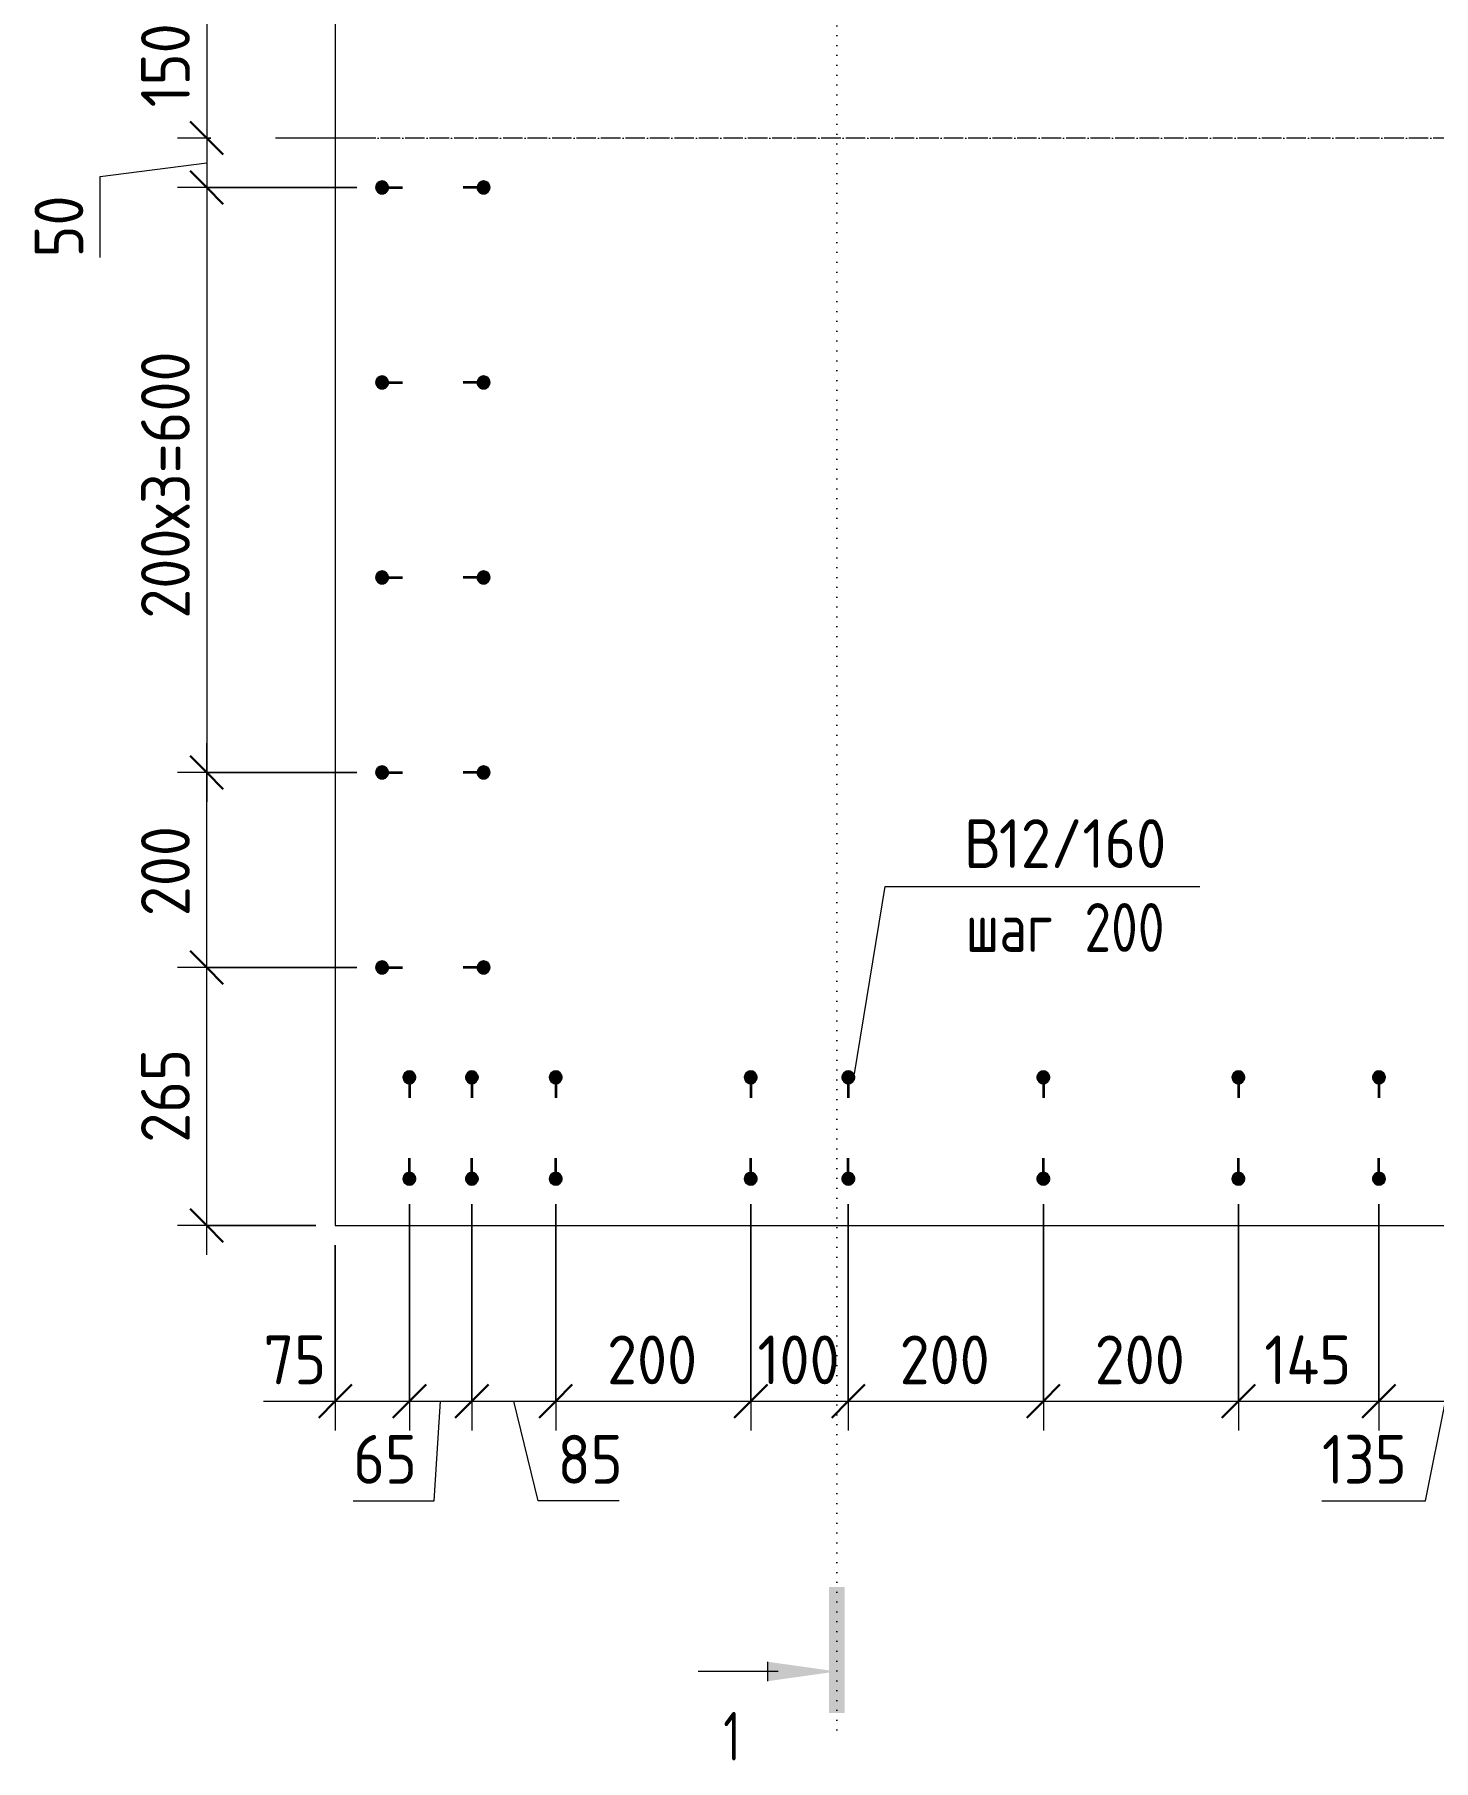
# Model space of a CAD drawing. Header units: millimetres. Extents: x -2461 to 50011, y -6221 to 38236.
# Drawn here: x 30634 to 32068, y 31732 to 33501 of the extents above; entities that cross this region are included whole.
import ezdxf

# ---------------------------------------------------------------- set-up
doc = ezdxf.new("R2010")
doc.units = ezdxf.units.MM
doc.linetypes.add('02 Штрихпунктирная _20 мм_', pattern=[25, 20, -2.5, 0, -2.5])
doc.linetypes.add('04 Пунктир 10мм', pattern=[10, 0, -10])
for name, color, linetype, lineweight in [('AA_Dim', 7, 'Continuous', 9), ('AA_Dim-20', 7, 'Continuous', 9), ('AA_Razrez', 7, 'Continuous', 9), ('AA_Vinoska', 7, 'Continuous', 9), ('KR_Armatura', 7, 'Continuous', 20), ('KR_Armatura_Tonkie', 7, 'Continuous', 20), ('KR_Fundament', 7, 'Continuous', 18), ('Оси', 7, 'Continuous', 9)]:
    doc.layers.add(name, color=color, linetype=linetype, lineweight=lineweight)
doc.styles.add('ISOCPEUR_6', font='isocpeur.ttf', dxfattribs={"width": 0.7, "height": 50})
doc.styles.add('ISOCPEUR_8', font='isocpeur.ttf', dxfattribs={"width": 0.9, "height": 50})
doc.styles.add('ISOCPEUR_9', font='isocpeur.ttf', dxfattribs={"width": 0.8, "height": 50})
doc.dimstyles.new('05_Округл_5мм__прозр_', dxfattribs={"dimscale": 304.8, "dimtxt": 49.799059, "dimasz": 0.111549, "dimexe": 0.098425, "dimexo": 0.065617, "dimgap": 0.006562, "dimtad": 1, "dimdec": 0, "dimrnd": 5, "dimdsep": 46, "dimtxsty": 'ISOCPEUR_8', "dimblk1": 'OBLIQUE', "dimblk2": 'OBLIQUE', "dimsah": 1, "dimcen": 0.09, "dimdle": 0.098425, "dimazin": 0, "dimtfac": 1, "dimtdec": 4, "dimtix": 1, "dimtmove": 0, "dimatfit": 3, "dimfxl": 1, "dimtvp": 1, "dimtolj": 1, "dimtzin": 0, "dimlwd": 18, "dimlwe": 18, "dimarcsym": 2})
doc.dimstyles.new('05_Округл_5мм__прозр__1', dxfattribs={"dimscale": 304.8, "dimtxt": 49.799059, "dimasz": 0.111549, "dimexe": 0.098425, "dimexo": 0.065617, "dimgap": 0.006562, "dimtad": 1, "dimdec": 0, "dimrnd": 5, "dimdsep": 46, "dimtxsty": 'ISOCPEUR_8', "dimblk1": 'OBLIQUE', "dimblk2": 'OBLIQUE', "dimsah": 1, "dimcen": 0.09, "dimdle": 0.098425, "dimazin": 0, "dimtfac": 1, "dimtdec": 4, "dimtix": 1, "dimtmove": 1, "dimatfit": 3, "dimfxl": 1, "dimtvp": 1, "dimtolj": 1, "dimtzin": 0, "dimlwd": 18, "dimlwe": 18, "dimarcsym": 2})

# ---------------------------------------------------------------- blocks, each defined once
blk = doc.blocks.new('265_Выпуск П одной длины _НесАрм_РабПлоск_ - В1 _d12_ t250-V2-Схема расположения арматурных выпусков вундаментной плиты в_о 3_1-Б_1')
at = {"layer": 'KR_Armatura_Tonkie', "lineweight": 35}
for points in [[(-12, 0), (-11.8, -1.6), (-11.2, -3), (-10.2, -4.2), (-9, -5.2), (-7.6, -5.8), (-6, -6), (-4.4, -5.8), (-3, -5.2), (-1.8, -4.2), (-0.7, -2.7), (-0.2, -1.6), (0, 0), (-0.2, 1.6), (-0.8, 3), (-1.8, 4.2), (-3, 5.2), (-4.4, 5.8), (-6, 6), (-7.6, 5.8), (-9, 5.2), (-10.2, 4.2), (-11.2, 3), (-11.8, 1.6)], [(92, 0), (92.2, -1.6), (92.8, -3), (93.8, -4.2), (95, -5.2), (96.4, -5.8), (98.8, -5.9), (99.6, -5.8), (101, -5.2), (102.2, -4.2), (103.2, -3), (103.8, -1.6), (104, 0), (103.8, 1.6), (103.2, 3), (102.2, 4.2), (101, 5.2), (98.8, 5.9), (98, 6), (96.4, 5.8), (95, 5.2), (93.8, 4.2), (92.8, 3), (92.2, 1.6)]]:
    blk.add_hatch(color=256, dxfattribs=at).paths.add_polyline_path(points)
at = {"layer": 'KR_Armatura'}
for centre in [(-6, 0), (98, 0)]:
    blk.add_circle(centre, 6, dxfattribs=at)
at = {"layer": 'KR_Armatura_Tonkie', "lineweight": 35}
for p, q in [((0, 0), (15, 0)), ((92, 0), (77, 0))]:
    blk.add_line(p, q, dxfattribs=at)
for centre, start, end in [((-6, 0), 360, 180), ((-6, 0), 180, 360), ((98, 0), 360, 180), ((98, 0), 180, 360)]:
    blk.add_arc(centre, 6, start, end, dxfattribs=at)
blk = doc.blocks.new('265_Выпуск П одной длины _НесАрм_РабПлоск_ - В1 _d12_ t250-V3-Схема расположения арматурных выпусков вундаментной плиты в_о 3_1-Б_1')
at = {"layer": 'KR_Armatura_Tonkie', "lineweight": 35}
for points in [[(-12, 0), (-11.8, -1.6), (-11.2, -3), (-10.2, -4.2), (-9, -5.2), (-7.6, -5.8), (-6, -6), (-4.4, -5.8), (-3, -5.2), (-1.8, -4.2), (-0.7, -2.7), (-0.2, -1.6), (-0.1, 0.9), (-0.2, 1.6), (-0.8, 3), (-1.8, 4.2), (-3, 5.2), (-4.4, 5.8), (-6, 6), (-7.6, 5.8), (-9, 5.2), (-10.2, 4.2), (-11.2, 3), (-11.8, 1.6)], [(92, 0), (92.2, -1.6), (92.8, -3), (93.8, -4.2), (95, -5.2), (96.4, -5.8), (98, -6), (99.6, -5.8), (101, -5.2), (102.2, -4.2), (103.2, -3), (103.8, -1.6), (103.9, 0.9), (103.8, 1.6), (103.2, 3), (102.2, 4.2), (101, 5.2), (99.6, 5.8), (98, 6), (96.4, 5.8), (95, 5.2), (93.8, 4.2), (92.8, 3), (92.1, 0.9)]]:
    blk.add_hatch(color=256, dxfattribs=at).paths.add_polyline_path(points)
at = {"layer": 'KR_Armatura'}
for centre in [(-6, 0), (98, 0)]:
    blk.add_circle(centre, 6, dxfattribs=at)
at = {"layer": 'KR_Armatura_Tonkie', "lineweight": 35}
for p, q in [((0, 0), (15, 0)), ((92, 0), (77, 0))]:
    blk.add_line(p, q, dxfattribs=at)
for centre, start, end in [((-6, 0), 360, 180), ((-6, 0), 180, 360), ((98, 0), 360, 180), ((98, 0), 180, 360)]:
    blk.add_arc(centre, 6, start, end, dxfattribs=at)
blk = doc.blocks.new('265_Выпуск П одной длины _НесАрм_РабПлоск_ - В1 _d12_ t250-4071037-Схема расположения арматурных выпусков вундаментной плиты в_о 3_1-Б_1')
at = {"layer": 'KR_Armatura_Tonkie', "lineweight": 35}
for points in [[(-12, 0), (-11.8, -1.6), (-11.2, -3), (-10.2, -4.2), (-9, -5.2), (-7.6, -5.8), (-6, -6), (-4.4, -5.8), (-3, -5.2), (-1.8, -4.2), (-0.8, -3), (-0.2, -1.6), (0, 0), (-0.2, 1.6), (-0.8, 3), (-1.8, 4.2), (-3, 5.2), (-4.4, 5.8), (-6, 6), (-7.6, 5.8), (-9, 5.2), (-10.2, 4.2), (-11.2, 3), (-11.8, 1.6)], [(92, 0), (92.2, -1.6), (92.8, -3), (93.8, -4.2), (95, -5.2), (96.4, -5.8), (98, -6), (99.6, -5.8), (101, -5.2), (102.2, -4.2), (103.2, -3), (103.8, -1.6), (104, 0), (103.8, 1.6), (103.2, 3), (102.2, 4.2), (100.6, 5.4), (99.6, 5.8), (98, 6), (96.4, 5.8), (95, 5.2), (93.8, 4.2), (92.8, 3), (92.2, 1.6)]]:
    blk.add_hatch(color=256, dxfattribs=at).paths.add_polyline_path(points)
at = {"layer": 'KR_Armatura'}
for centre in [(-6, 0), (98, 0)]:
    blk.add_circle(centre, 6, dxfattribs=at)
at = {"layer": 'KR_Armatura_Tonkie', "lineweight": 35}
for p, q in [((0, 0), (15, 0)), ((92, 0), (77, 0))]:
    blk.add_line(p, q, dxfattribs=at)
for centre, start, end in [((-6, 0), 360, 180), ((-6, 0), 180, 360), ((98, 0), 360, 180), ((98, 0), 180, 360)]:
    blk.add_arc(centre, 6, start, end, dxfattribs=at)
blk = doc.blocks.new('265_Выпуск П одной длины _НесАрм_РабПлоск_ - В1 _d12_ t250-V4-Схема расположения арматурных выпусков вундаментной плиты в_о 3_1-Б_1')
at = {"layer": 'KR_Armatura_Tonkie', "lineweight": 35}
for points in [[(-6, 6), (-7.6, 5.8), (-9, 5.2), (-10.2, 4.2), (-11.2, 3), (-11.8, 1.6), (-11.9, -0.8), (-11.8, -1.6), (-11.2, -3), (-10.2, -4.2), (-9, -5.2), (-7.6, -5.8), (-6, -6), (-4.4, -5.8), (-3, -5.2), (-1.8, -4.2), (-0.8, -3), (-0.1, -0.8), (0, 0), (-0.2, 1.6), (-0.8, 3), (-1.8, 4.2), (-3.6, 5.4), (-4.4, 5.8)], [(98, 6), (96.4, 5.8), (95, 5.2), (93.8, 4.2), (92.8, 3), (92.2, 1.6), (92.1, -0.8), (92.2, -1.6), (92.8, -3), (93.8, -4.2), (95, -5.2), (96.4, -5.8), (98, -6), (99.6, -5.8), (101, -5.2), (102.2, -4.2), (103.2, -3), (103.8, -1.6), (104, 0), (103.8, 1.6), (103.2, 3), (102.2, 4.2), (101, 5.2), (99.6, 5.8)]]:
    blk.add_hatch(color=256, dxfattribs=at).paths.add_polyline_path(points)
at = {"layer": 'KR_Armatura'}
for centre in [(-6, 0), (98, 0)]:
    blk.add_circle(centre, 6, dxfattribs=at)
at = {"layer": 'KR_Armatura_Tonkie', "lineweight": 35}
for p, q in [((0, 0), (15, 0)), ((92, 0), (77, 0))]:
    blk.add_line(p, q, dxfattribs=at)
for centre, start, end in [((-6, 0), 360, 180), ((-6, 0), 180, 360), ((98, 0), 360, 180), ((98, 0), 180, 360)]:
    blk.add_arc(centre, 6, start, end, dxfattribs=at)
blk = doc.blocks.new('265_Выпуск П одной длины _НесАрм_РабПлоск_ - В1 _d12_ t250-V5-Схема расположения арматурных выпусков вундаментной плиты в_о 3_1-Б_1')
at = {"layer": 'KR_Armatura_Tonkie', "lineweight": 35}
for points in [[(-6, 6), (-7.6, 5.8), (-9, 5.2), (-10.2, 4.2), (-11.2, 3), (-11.8, 1.6), (-12, 0), (-11.8, -1.6), (-11.2, -3), (-10.2, -4.2), (-9, -5.2), (-7.6, -5.8), (-6, -6), (-4.4, -5.8), (-3, -5.2), (-1.8, -4.2), (-0.8, -3), (-0.2, -1.6), (0, 0.2), (-0.2, 1.6), (-0.8, 3), (-1.8, 4.2), (-3, 5.2), (-4.4, 5.8)], [(98, 6), (96.4, 5.8), (95, 5.2), (93.8, 4.2), (92.8, 3), (92.2, 1.6), (92, 0), (92.2, -1.6), (92.8, -3), (93.8, -4.2), (95, -5.2), (96.4, -5.8), (98, -6), (99.6, -5.8), (101, -5.2), (102.2, -4.2), (103.2, -3), (103.8, -1.6), (104, 0), (103.8, 1.6), (103.2, 3), (102.2, 4.2), (101, 5.2), (99.6, 5.8)]]:
    blk.add_hatch(color=256, dxfattribs=at).paths.add_polyline_path(points)
at = {"layer": 'KR_Armatura'}
for centre in [(-6, 0), (98, 0)]:
    blk.add_circle(centre, 6, dxfattribs=at)
at = {"layer": 'KR_Armatura_Tonkie', "lineweight": 35}
for p, q in [((0, 0), (15, 0)), ((92, 0), (77, 0))]:
    blk.add_line(p, q, dxfattribs=at)
for centre, start, end in [((-6, 0), 360, 180), ((-6, 0), 180, 360), ((98, 0), 360, 180), ((98, 0), 180, 360)]:
    blk.add_arc(centre, 6, start, end, dxfattribs=at)
blk = doc.blocks.new('Разрез - Номер узла_ сзади-394133-Схема расположения арматурных выпусков вундаментной плиты в_о 3_1-Б_1')
at = {"layer": 'AA_Razrez'}
for points in [[(7.329, 0.404), (7.329, -0.394), (0.873, -0.394), (0.873, 0.404)], [(3.497, -3.533), (2.503, -3.533), (3, 0)]]:
    blk.add_hatch(color=256, dxfattribs=at).paths.add_polyline_path(points)
for p, q in [((2.503, -3.533), (3.497, -3.533)), ((3, -3), (3, -7.096))]:
    blk.add_line(p, q, dxfattribs=at)
blk = doc.blocks.new('DIMBLOCK49-Схема расположения арматурных выпусков вундаментной плиты в_о 3_1-Б_1')
at = {"layer": 'AA_Dim-20', "lineweight": 30}
for p, q in [((30810.3, 32544.6), (30793.3, 32561.6)), ((30810.3, 32544.6), (30827.3, 32527.6)), ((30810.3, 32280), (30793.3, 32297)), ((30810.3, 32280), (30827.3, 32263))]:
    blk.add_line(p, q, dxfattribs=at)
at = {"layer": 'AA_Dim-20', "lineweight": 18}
for p, q in [((30964.2, 32544.6), (30780.3, 32544.6)), ((30810.3, 32250), (30810.3, 32544.6)), ((30810.3, 32544.6), (30964.2, 32544.6)), ((30922.2, 32280), (30780.3, 32280)), ((30810.3, 32280), (30922.2, 32280))]:
    blk.add_line(p, q, dxfattribs=at)
at = {"layer": 'AA_Dim-20', "color": 0, "lineweight": 18, "insert": (30743, 32364.9), "char_height": 50, "width": 113.772, "attachment_point": 1, "rotation": 90, "line_spacing_factor": 1.149209, "style": 'ISOCPEUR_8'}
blk.add_mtext('265', dxfattribs=at)
blk = doc.blocks.new('_Oblique')
at = {"color": 0, "linetype": 'ByBlock', "lineweight": -2}
blk.add_line((-0.5, -0.5), (0.5, 0.5), dxfattribs=at)
blk = doc.blocks.new('DIMBLOCK50-Схема расположения арматурных выпусков вундаментной плиты в_о 3_1-Б_1')
at = {"layer": 'AA_Dim-20', "lineweight": 18}
for p, q in [((30810.3, 32544.6), (30810.3, 32774.5)), ((30964.2, 32744.5), (30780.3, 32744.5)), ((30810.3, 32744.5), (30964.2, 32744.5)), ((30964.2, 32544.6), (30780.3, 32544.6)), ((30810.3, 32544.6), (30964.2, 32544.6))]:
    blk.add_line(p, q, dxfattribs=at)
at = {"layer": 'AA_Dim-20', "lineweight": 30}
for p, q in [((30810.3, 32744.5), (30793.3, 32761.5)), ((30810.3, 32744.5), (30827.3, 32727.5)), ((30810.3, 32544.6), (30793.3, 32561.6)), ((30810.3, 32544.6), (30827.3, 32527.6))]:
    blk.add_line(p, q, dxfattribs=at)
at = {"layer": 'AA_Dim-20', "color": 0, "lineweight": 18, "insert": (30743, 32597.2), "char_height": 50, "width": 113.772, "attachment_point": 1, "rotation": 90, "line_spacing_factor": 1.149209, "style": 'ISOCPEUR_8'}
blk.add_mtext('200', dxfattribs=at)
blk = doc.blocks.new('DIMBLOCK51-Схема расположения арматурных выпусков вундаментной плиты в_о 3_1-Б_1')
at = {"layer": 'AA_Dim-20', "lineweight": 18}
for p, q in [((31018.2, 32302), (31018.2, 32069.9)), ((31018.2, 32099.9), (31018.2, 32302)), ((30942.2, 32260), (30942.2, 32069.9)), ((30942.2, 32099.9), (30942.2, 32260)), ((30868.5, 32099.9), (30951.7, 32099.9)), ((30912.2, 32099.9), (31018.2, 32099.9)), ((30951.7, 32099.9), (30980.2, 32099.9))]:
    blk.add_line(p, q, dxfattribs=at)
at = {"layer": 'AA_Dim-20', "lineweight": 30}
for p, q in [((30942.2, 32099.9), (30959.2, 32116.9)), ((31018.2, 32099.9), (31035.2, 32116.9)), ((30942.2, 32099.9), (30925.2, 32082.9)), ((31018.2, 32099.9), (31001.2, 32082.9))]:
    blk.add_line(p, q, dxfattribs=at)
at = {"layer": 'AA_Dim-20', "color": 0, "lineweight": 18, "insert": (30868.5, 32167.3), "char_height": 50, "width": 75.848, "attachment_point": 1, "line_spacing_factor": 1.149209, "style": 'ISOCPEUR_8'}
blk.add_mtext('75', dxfattribs=at)
blk = doc.blocks.new('DIMBLOCK52-Схема расположения арматурных выпусков вундаментной плиты в_о 3_1-Б_1')
at = {"layer": 'AA_Dim-20', "lineweight": 18}
for p, q in [((31018.2, 32302), (31018.2, 32069.9)), ((31018.2, 32099.9), (31018.2, 32302)), ((31082.2, 32302), (31082.2, 32069.9)), ((31082.2, 32099.9), (31082.2, 32302)), ((31018.2, 32099.9), (31082.2, 32099.9)), ((31043.7, 31997.9), (31050.2, 32099.9)), ((30960.5, 31997.9), (31043.7, 31997.9))]:
    blk.add_line(p, q, dxfattribs=at)
at = {"layer": 'AA_Dim-20', "lineweight": 30}
for p, q in [((31018.2, 32099.9), (31035.2, 32116.9)), ((31082.2, 32099.9), (31099.2, 32116.9)), ((31018.2, 32099.9), (31001.2, 32082.9)), ((31082.2, 32099.9), (31065.2, 32082.9))]:
    blk.add_line(p, q, dxfattribs=at)
at = {"layer": 'AA_Dim-20', "color": 0, "lineweight": 18, "insert": (30960.5, 32065.3), "char_height": 50, "width": 75.848, "attachment_point": 1, "line_spacing_factor": 1.149209, "style": 'ISOCPEUR_8'}
blk.add_mtext('65', dxfattribs=at)
blk = doc.blocks.new('DIMBLOCK53-Схема расположения арматурных выпусков вундаментной плиты в_о 3_1-Б_1')
at = {"layer": 'AA_Dim-20', "lineweight": 18}
for p, q in [((31082.2, 32302), (31082.2, 32069.9)), ((31082.2, 32099.9), (31082.2, 32302)), ((31168.2, 32302), (31168.2, 32069.9)), ((31168.2, 32099.9), (31168.2, 32302)), ((31082.2, 32099.9), (31168.2, 32099.9)), ((31150.1, 31997.9), (31125.2, 32099.9)), ((31233.3, 31997.9), (31150.1, 31997.9))]:
    blk.add_line(p, q, dxfattribs=at)
at = {"layer": 'AA_Dim-20', "lineweight": 30}
for p, q in [((31082.2, 32099.9), (31099.2, 32116.9)), ((31168.2, 32099.9), (31185.2, 32116.9)), ((31082.2, 32099.9), (31065.2, 32082.9)), ((31168.2, 32099.9), (31151.2, 32082.9))]:
    blk.add_line(p, q, dxfattribs=at)
at = {"layer": 'AA_Dim-20', "color": 0, "lineweight": 18, "insert": (31170.1, 32065.3), "char_height": 50, "width": 75.848, "attachment_point": 1, "line_spacing_factor": 1.149209, "style": 'ISOCPEUR_8'}
blk.add_mtext('85', dxfattribs=at)
blk = doc.blocks.new('DIMBLOCK54-Схема расположения арматурных выпусков вундаментной плиты в_о 3_1-Б_1')
at = {"layer": 'AA_Dim-20', "lineweight": 18}
for p, q in [((31168.2, 32302), (31168.2, 32069.9)), ((31168.2, 32099.9), (31168.2, 32302)), ((31368.2, 32302), (31368.2, 32069.9)), ((31368.2, 32099.9), (31368.2, 32302)), ((31168.2, 32099.9), (31368.2, 32099.9))]:
    blk.add_line(p, q, dxfattribs=at)
at = {"layer": 'AA_Dim-20', "lineweight": 30}
for p, q in [((31168.2, 32099.9), (31185.2, 32116.9)), ((31368.2, 32099.9), (31385.2, 32116.9)), ((31168.2, 32099.9), (31151.2, 32082.9)), ((31368.2, 32099.9), (31351.2, 32082.9))]:
    blk.add_line(p, q, dxfattribs=at)
at = {"layer": 'AA_Dim-20', "color": 0, "lineweight": 18, "insert": (31220.8, 32167.3), "char_height": 50, "width": 113.772, "attachment_point": 1, "line_spacing_factor": 1.149209, "style": 'ISOCPEUR_8'}
blk.add_mtext('200', dxfattribs=at)
blk = doc.blocks.new('DIMBLOCK55-Схема расположения арматурных выпусков вундаментной плиты в_о 3_1-Б_1')
at = {"layer": 'AA_Dim-20', "lineweight": 18}
for p, q in [((31368.2, 32302), (31368.2, 32069.9)), ((31368.2, 32099.9), (31368.2, 32302)), ((31468.2, 32302), (31468.2, 32069.9)), ((31468.2, 32099.9), (31468.2, 32302)), ((31368.2, 32099.9), (31468.2, 32099.9))]:
    blk.add_line(p, q, dxfattribs=at)
at = {"layer": 'AA_Dim-20', "lineweight": 30}
for p, q in [((31368.2, 32099.9), (31385.2, 32116.9)), ((31468.2, 32099.9), (31485.2, 32116.9)), ((31368.2, 32099.9), (31351.2, 32082.9)), ((31468.2, 32099.9), (31451.2, 32082.9))]:
    blk.add_line(p, q, dxfattribs=at)
at = {"layer": 'AA_Dim-20', "color": 0, "lineweight": 18, "insert": (31375.1, 32167.3), "char_height": 50, "width": 103.429, "attachment_point": 1, "line_spacing_factor": 1.149209, "style": 'ISOCPEUR_8'}
blk.add_mtext('100', dxfattribs=at)
blk = doc.blocks.new('DIMBLOCK56-Схема расположения арматурных выпусков вундаментной плиты в_о 3_1-Б_1')
at = {"layer": 'AA_Dim-20', "lineweight": 18}
for p, q in [((31468.2, 32302), (31468.2, 32069.9)), ((31468.2, 32099.9), (31468.2, 32302)), ((31668.2, 32302), (31668.2, 32069.9)), ((31668.2, 32099.9), (31668.2, 32302)), ((31468.2, 32099.9), (31668.2, 32099.9))]:
    blk.add_line(p, q, dxfattribs=at)
at = {"layer": 'AA_Dim-20', "lineweight": 30}
for p, q in [((31468.2, 32099.9), (31485.2, 32116.9)), ((31668.2, 32099.9), (31685.2, 32116.9)), ((31468.2, 32099.9), (31451.2, 32082.9)), ((31668.2, 32099.9), (31651.2, 32082.9))]:
    blk.add_line(p, q, dxfattribs=at)
at = {"layer": 'AA_Dim-20', "color": 0, "lineweight": 18, "insert": (31520.8, 32167.3), "char_height": 50, "width": 113.772, "attachment_point": 1, "line_spacing_factor": 1.149209, "style": 'ISOCPEUR_8'}
blk.add_mtext('200', dxfattribs=at)
blk = doc.blocks.new('DIMBLOCK57-Схема расположения арматурных выпусков вундаментной плиты в_о 3_1-Б_1')
at = {"layer": 'AA_Dim-20', "lineweight": 18}
for p, q in [((31668.2, 32302), (31668.2, 32069.9)), ((31668.2, 32099.9), (31668.2, 32302)), ((31868.2, 32302), (31868.2, 32069.9)), ((31868.2, 32099.9), (31868.2, 32302)), ((31668.2, 32099.9), (31868.2, 32099.9))]:
    blk.add_line(p, q, dxfattribs=at)
at = {"layer": 'AA_Dim-20', "lineweight": 30}
for p, q in [((31668.2, 32099.9), (31685.2, 32116.9)), ((31868.2, 32099.9), (31885.2, 32116.9)), ((31668.2, 32099.9), (31651.2, 32082.9)), ((31868.2, 32099.9), (31851.2, 32082.9))]:
    blk.add_line(p, q, dxfattribs=at)
at = {"layer": 'AA_Dim-20', "color": 0, "lineweight": 18, "insert": (31720.8, 32167.3), "char_height": 50, "width": 113.772, "attachment_point": 1, "line_spacing_factor": 1.149209, "style": 'ISOCPEUR_8'}
blk.add_mtext('200', dxfattribs=at)
blk = doc.blocks.new('DIMBLOCK58-Схема расположения арматурных выпусков вундаментной плиты в_о 3_1-Б_1')
at = {"layer": 'AA_Dim-20', "lineweight": 18}
for p, q in [((31868.2, 32302), (31868.2, 32069.9)), ((31868.2, 32099.9), (31868.2, 32302)), ((32012.2, 32302), (32012.2, 32069.9)), ((32012.2, 32099.9), (32012.2, 32302)), ((31868.2, 32099.9), (32012.2, 32099.9))]:
    blk.add_line(p, q, dxfattribs=at)
at = {"layer": 'AA_Dim-20', "lineweight": 30}
for p, q in [((31868.2, 32099.9), (31885.2, 32116.9)), ((32012.2, 32099.9), (32029.2, 32116.9)), ((31868.2, 32099.9), (31851.2, 32082.9)), ((32012.2, 32099.9), (31995.2, 32082.9))]:
    blk.add_line(p, q, dxfattribs=at)
at = {"layer": 'AA_Dim-20', "color": 0, "lineweight": 18, "insert": (31894.7, 32167.3), "char_height": 50, "width": 109.175, "attachment_point": 1, "line_spacing_factor": 1.149209, "style": 'ISOCPEUR_8'}
blk.add_mtext('145', dxfattribs=at)
blk = doc.blocks.new('DIMBLOCK59-Схема расположения арматурных выпусков вундаментной плиты в_о 3_1-Б_1')
at = {"layer": 'AA_Dim-20', "lineweight": 18}
for p, q in [((32012.2, 32302), (32012.2, 32069.9)), ((32012.2, 32099.9), (32012.2, 32302)), ((32148.7, 32302), (32148.7, 32069.9)), ((32148.7, 32099.9), (32148.7, 32302)), ((32012.2, 32099.9), (32148.7, 32099.9)), ((32060, 31997.9), (32080.4, 32099.9)), ((31953.8, 31997.9), (32060, 31997.9))]:
    blk.add_line(p, q, dxfattribs=at)
at = {"layer": 'AA_Dim-20', "lineweight": 30}
for p, q in [((32012.2, 32099.9), (32029.2, 32116.9)), ((32148.7, 32099.9), (32165.7, 32116.9)), ((32012.2, 32099.9), (31995.2, 32082.9)), ((32148.7, 32099.9), (32131.7, 32082.9))]:
    blk.add_line(p, q, dxfattribs=at)
at = {"layer": 'AA_Dim-20', "color": 0, "lineweight": 18, "insert": (31953.8, 32065.3), "char_height": 50, "width": 103.429, "attachment_point": 1, "line_spacing_factor": 1.149209, "style": 'ISOCPEUR_8'}
blk.add_mtext('135', dxfattribs=at)
blk = doc.blocks.new('DIMBLOCK64-Схема расположения арматурных выпусков вундаментной плиты в_о 3_1-Б_1')
at = {"layer": 'AA_Dim-20', "lineweight": 30}
for p, q in [((30810.3, 33544.2), (30793.3, 33561.2)), ((30810.3, 33544.2), (30827.3, 33527.2)), ((30810.3, 33395), (30793.3, 33412)), ((30810.3, 33395), (30827.3, 33378))]:
    blk.add_line(p, q, dxfattribs=at)
at = {"layer": 'AA_Dim-20', "lineweight": 18}
for p, q in [((30964.2, 33544.2), (30780.3, 33544.2)), ((30810.3, 33544.2), (30810.3, 33395)), ((30810.3, 33544.2), (30964.2, 33544.2)), ((30814.4, 33395), (30780.3, 33395)), ((30810.3, 33395), (30814.4, 33395))]:
    blk.add_line(p, q, dxfattribs=at)
at = {"layer": 'AA_Dim-20', "color": 0, "lineweight": 18, "insert": (30743, 33426.5), "char_height": 50, "width": 103.429, "attachment_point": 1, "rotation": 90, "line_spacing_factor": 1.149209, "style": 'ISOCPEUR_8'}
blk.add_mtext('150', dxfattribs=at)
blk = doc.blocks.new('DIMBLOCK65-Схема расположения арматурных выпусков вундаментной плиты в_о 3_1-Б_1')
at = {"layer": 'AA_Dim-20', "lineweight": 30}
for p, q in [((30810.3, 33395), (30793.3, 33412)), ((30810.3, 33395), (30827.3, 33378)), ((30810.3, 33344.3), (30793.3, 33361.3)), ((30810.3, 33344.3), (30827.3, 33327.3))]:
    blk.add_line(p, q, dxfattribs=at)
at = {"layer": 'AA_Dim-20', "lineweight": 18}
for p, q in [((30814.4, 33395), (30780.3, 33395)), ((30810.3, 33395), (30810.3, 33344.3)), ((30810.3, 33395), (30814.4, 33395)), ((30701.1, 33355.7), (30810.3, 33369.7)), ((30701.1, 33272.5), (30701.1, 33355.7)), ((30964.2, 33344.3), (30780.3, 33344.3)), ((30810.3, 33344.3), (30964.2, 33344.3))]:
    blk.add_line(p, q, dxfattribs=at)
at = {"layer": 'AA_Dim-20', "color": 0, "lineweight": 18, "insert": (30633.8, 33272.5), "char_height": 50, "width": 75.848, "attachment_point": 1, "rotation": 90, "line_spacing_factor": 1.149209, "style": 'ISOCPEUR_8'}
blk.add_mtext('50', dxfattribs=at)
blk = doc.blocks.new('DIMBLOCK66-Схема расположения арматурных выпусков вундаментной плиты в_о 3_1-Б_1')
at = {"layer": 'AA_Dim-20', "lineweight": 30}
for p, q in [((30810.3, 33344.3), (30793.3, 33361.3)), ((30810.3, 33344.3), (30827.3, 33327.3)), ((30810.3, 32744.5), (30793.3, 32761.5)), ((30810.3, 32744.5), (30827.3, 32727.5))]:
    blk.add_line(p, q, dxfattribs=at)
at = {"layer": 'AA_Dim-20', "lineweight": 18}
for p, q in [((30964.2, 33344.3), (30780.3, 33344.3)), ((30810.3, 33344.3), (30810.3, 32714.5)), ((30810.3, 33344.3), (30964.2, 33344.3)), ((30964.2, 32744.5), (30780.3, 32744.5)), ((30810.3, 32744.5), (30964.2, 32744.5))]:
    blk.add_line(p, q, dxfattribs=at)
at = {"layer": 'AA_Dim-20', "color": 0, "lineweight": 18, "insert": (30743, 32902.2), "char_height": 50, "width": 341.315, "attachment_point": 1, "rotation": 90, "line_spacing_factor": 1.149209, "style": 'ISOCPEUR_8'}
blk.add_mtext('200х3=600', dxfattribs=at)
blk = doc.blocks.new('042_М_Арматуры - Диам длина поз _ Комментарий-3662934-Схема расположения арматурных выпусков вундаментной плиты в_о 3_1-Б_1')
at = {"layer": 'AA_Vinoska'}
blk.add_line((-7, 0), (7, 0), dxfattribs=at)

msp = doc.modelspace()

# ---------------------------------------------------------------- linework, layer by layer
at = {"layer": 'AA_Razrez', "linetype": '04 Пунктир 10мм'}
msp.add_line((31456.2921, 31762.8133), (31456.2921, 35032.1843), dxfattribs=at)
at = {"layer": 'AA_Vinoska'}
for p, q in [((31474.6171, 32435.5558), (31505.997, 32627.5271)), ((31505.997, 32627.5271), (31548.4522, 32627.5271))]:
    msp.add_line(p, q, dxfattribs=at)
at = {"layer": 'KR_Fundament', "lineweight": 20}
for p, q in [((30942.1965, 34510), (30942.1965, 32280)), ((30942.1965, 32280), (32502.1965, 32280))]:
    msp.add_line(p, q, dxfattribs=at)
at = {"layer": 'Оси'}
msp.add_line((30980.7714, 33395), (30880.7714, 33395), dxfattribs=at)
at = {"layer": 'Оси', "linetype": '02 Штрихпунктирная _20 мм_'}
msp.add_line((33242.5731, 33395), (30980.7714, 33395), dxfattribs=at)

# ---------------------------------------------------------------- block references
at = {"layer": 'AA_Razrez', "extrusion": (0, 0, -1), "xscale": 19.99999999999999, "yscale": 19.99999999999999, "zscale": 19.99999999999999, "rotation": 90.00000000000001}
msp.add_blockref('Разрез - Номер узла_ сзади-394133-Схема расположения арматурных выпусков вундаментной плиты в_о 3_1-Б_1', (-31456.2921, 31762.8133), dxfattribs=at)
at = {"layer": 'AA_Vinoska', "xscale": 19.99999999999999, "yscale": 19.99999999999999, "zscale": 19.99999999999999}
msp.add_blockref('042_М_Арматуры - Диам длина поз _ Комментарий-3662934-Схема расположения арматурных выпусков вундаментной плиты в_о 3_1-Б_1', (31688.4522, 32627.5271), dxfattribs=at)
at = {"layer": 'KR_Armatura_Tonkie', "lineweight": 35}
for name, p, rotation in [('265_Выпуск П одной длины _НесАрм_РабПлоск_ - В1 _d12_ t250-4071037-Схема расположения арматурных выпусков вундаментной плиты в_о 3_1-Б_1', (31088.1965, 33344.3119), 180), ('265_Выпуск П одной длины _НесАрм_РабПлоск_ - В1 _d12_ t250-4071037-Схема расположения арматурных выпусков вундаментной плиты в_о 3_1-Б_1', (31088.1965, 33144.3876), 180), ('265_Выпуск П одной длины _НесАрм_РабПлоск_ - В1 _d12_ t250-V5-Схема расположения арматурных выпусков вундаментной плиты в_о 3_1-Б_1', (31088.1965, 32944.4632), 180), ('265_Выпуск П одной длины _НесАрм_РабПлоск_ - В1 _d12_ t250-V4-Схема расположения арматурных выпусков вундаментной плиты в_о 3_1-Б_1', (31088.1965, 32744.5388), 180), ('265_Выпуск П одной длины _НесАрм_РабПлоск_ - В1 _d12_ t250-4071037-Схема расположения арматурных выпусков вундаментной плиты в_о 3_1-Б_1', (31088.1965, 32544.6145), 180), ('265_Выпуск П одной длины _НесАрм_РабПлоск_ - В1 _d12_ t250-4071037-Схема расположения арматурных выпусков вундаментной плиты в_о 3_1-Б_1', (31018.1965, 32334), 89.99999999999955), ('265_Выпуск П одной длины _НесАрм_РабПлоск_ - В1 _d12_ t250-V2-Схема расположения арматурных выпусков вундаментной плиты в_о 3_1-Б_1', (31082.1965, 32334), 89.99999999999955), ('265_Выпуск П одной длины _НесАрм_РабПлоск_ - В1 _d12_ t250-V2-Схема расположения арматурных выпусков вундаментной плиты в_о 3_1-Б_1', (31168.1965, 32334), 89.99999999999955), ('265_Выпуск П одной длины _НесАрм_РабПлоск_ - В1 _d12_ t250-V2-Схема расположения арматурных выпусков вундаментной плиты в_о 3_1-Б_1', (31368.1965, 32334), 89.99999999999955), ('265_Выпуск П одной длины _НесАрм_РабПлоск_ - В1 _d12_ t250-V3-Схема расположения арматурных выпусков вундаментной плиты в_о 3_1-Б_1', (31468.1965, 32334), 89.99999999999955), ('265_Выпуск П одной длины _НесАрм_РабПлоск_ - В1 _d12_ t250-V2-Схема расположения арматурных выпусков вундаментной плиты в_о 3_1-Б_1', (31668.1965, 32334), 89.99999999999955), ('265_Выпуск П одной длины _НесАрм_РабПлоск_ - В1 _d12_ t250-V2-Схема расположения арматурных выпусков вундаментной плиты в_о 3_1-Б_1', (31868.1965, 32334), 89.99999999999955), ('265_Выпуск П одной длины _НесАрм_РабПлоск_ - В1 _d12_ t250-V2-Схема расположения арматурных выпусков вундаментной плиты в_о 3_1-Б_1', (32012.1965, 32334), 89.99999999999955)]:
    msp.add_blockref(name, p, dxfattribs=dict(at, rotation=rotation))

# ---------------------------------------------------------------- texts
at = {"layer": 'AA_Razrez', "insert": (31340.1495, 31781.3856), "char_height": 50, "width": 21.324887, "attachment_point": 1, "style": 'ISOCPEUR_6'}
msp.add_mtext('\\fISOCPEUR|b0|i0|c204|p34|;\\W.7;1', dxfattribs=at)
at = {"layer": 'AA_Vinoska', "char_height": 50, "attachment_point": 1}
for s, insert, width, style in [('\\fISOCPEUR|b0|i0|c204|p34|;\\W.9;В', (31586.855, 32696.6092), 43.291125, 'ISOCPEUR_8'), ('12/160', (31622.5738, 32696.6092), 210.683475, 'ISOCPEUR_8'), ('шаг', (31588.485, 32610.6281), 116.7257, 'ISOCPEUR_9'), (' 200', (31684.7933, 32610.6281), 133.4008, 'ISOCPEUR_9')]:
    msp.add_mtext(s, dxfattribs=dict(at, insert=insert, width=width, style=style))

# ---------------------------------------------------------------- dimensions: what is measured, and where the dimension line sits
at = {"layer": 'AA_Dim', "lineweight": 18}
for base, p1, p2, override, picture, middle in [((30810.3188, 33395), (30984.1965, 33544.2363), (30834.3604, 33395), {"dimpost": '<>', "dimfxl": 211.476583}, 'DIMBLOCK64-Схема расположения арматурных выпусков вундаментной плиты в_о 3_1-Б_1', (30783.3188, 33469.6182)), ((30810.3188, 32744.5388), (30984.1965, 33344.3119), (30984.1965, 32744.5388), {"dimpost": '200х3=<>', "dimfxl": 599.773106}, 'DIMBLOCK66-Схема расположения арматурных выпусков вундаментной плиты в_о 3_1-Б_1', (30783.3188, 33044.4254)), ((30810.3188, 32744.5388), (30984.1965, 32544.6145), (30984.1965, 32744.5388), {"dimpost": '<>', "dimfxl": 199.924369}, 'DIMBLOCK50-Схема расположения арматурных выпусков вундаментной плиты в_о 3_1-Б_1', (30783.3188, 32644.5767)), ((30810.3188, 32544.6145), (30942.1965, 32280), (30984.1965, 32544.6145), {"dimpost": '<>', "dimfxl": 267.926887}, 'DIMBLOCK49-Схема расположения арматурных выпусков вундаментной плиты в_о 3_1-Б_1', (30783.3188, 32412.3072))]:
    dim = msp.add_linear_dim(base=base, p1=p1, p2=p2, angle=90, dimstyle='05_Округл_5мм__прозр_', override=override, dxfattribs=at)
    dim.commit()
    dim.dimension.update_dxf_attribs({"geometry": picture, "text_midpoint": middle})
dim = msp.add_linear_dim(base=(30810.3188, 33344.3119), p1=(30834.3604, 33395), p2=(30984.1965, 33344.3119), angle=90, dimstyle='05_Округл_5мм__прозр__1', override={"dimpost": '<>', "dimfxl": 158.177584}, dxfattribs=at)
dim.commit()
dim.dimension.update_dxf_attribs({"geometry": 'DIMBLOCK65-Схема расположения арматурных выпусков вундаментной плиты в_о 3_1-Б_1', "text_midpoint": (30667.1157, 33310.3793), "dimtype": 160, "text_rotation": 90})
for base, p1, p2, override, picture, middle in [((31018.1965, 32099.9412), (30942.1965, 32280), (31018.1965, 32322), {"dimpost": '<>', "dimfxl": 86.833173}, 'DIMBLOCK51-Схема расположения арматурных выпусков вундаментной плиты в_о 3_1-Б_1', (30906.4422, 32133.9306)), ((31082.1965, 32099.9412), (31018.1965, 32322), (31082.1965, 32322), {"dimpost": '<>', "dimfxl": 64}, 'DIMBLOCK52-Схема расположения арматурных выпусков вундаментной плиты в_о 3_1-Б_1', (30998.432, 32031.9306)), ((31168.1965, 32099.9412), (31082.1965, 32322), (31168.1965, 32322), {"dimpost": '<>', "dimfxl": 86}, 'DIMBLOCK53-Схема расположения арматурных выпусков вундаментной плиты в_о 3_1-Б_1', (31208.0172, 32031.9306)), ((32148.6965335063, 32099.9411864262), (32012.1965335063, 32322), (32148.6965335063, 32322), {"dimpost": '<>', "dimfxl": 136.5}, 'DIMBLOCK59-Схема расположения арматурных выпусков вундаментной плиты в_о 3_1-Б_1', (32005.5299368232, 32031.930640413))]:
    dim = msp.add_linear_dim(base=base, p1=p1, p2=p2, dimstyle='05_Округл_5мм__прозр__1', override=override, dxfattribs=at)
    dim.commit()
    dim.dimension.update_dxf_attribs({"geometry": picture, "text_midpoint": middle, "dimtype": 160})
for base, p1, p2, override, picture, middle in [((31368.1965, 32099.9412), (31168.1965, 32322), (31368.1965, 32322), {"dimpost": '<>', "dimfxl": 200}, 'DIMBLOCK54-Схема расположения арматурных выпусков вундаментной плиты в_о 3_1-Б_1', (31268.1965, 32126.9412)), ((31468.1965, 32099.9412), (31368.1965, 32322), (31468.1965, 32322), {"dimpost": '<>', "dimfxl": 100}, 'DIMBLOCK55-Схема расположения арматурных выпусков вундаментной плиты в_о 3_1-Б_1', (31418.1965, 32126.9412)), ((31668.1965, 32099.9412), (31468.1965, 32322), (31668.1965, 32322), {"dimpost": '<>', "dimfxl": 200}, 'DIMBLOCK56-Схема расположения арматурных выпусков вундаментной плиты в_о 3_1-Б_1', (31568.1965, 32126.9412)), ((31868.1965, 32099.9412), (31668.1965, 32322), (31868.1965, 32322), {"dimpost": '<>', "dimfxl": 200}, 'DIMBLOCK57-Схема расположения арматурных выпусков вундаментной плиты в_о 3_1-Б_1', (31768.1965, 32126.9412)), ((32012.1965, 32099.9412), (31868.1965, 32322), (32012.1965, 32322), {"dimpost": '<>', "dimfxl": 144}, 'DIMBLOCK58-Схема расположения арматурных выпусков вундаментной плиты в_о 3_1-Б_1', (31940.1965, 32126.9412))]:
    dim = msp.add_linear_dim(base=base, p1=p1, p2=p2, dimstyle='05_Округл_5мм__прозр_', override=override, dxfattribs=at)
    dim.commit()
    dim.dimension.update_dxf_attribs({"geometry": picture, "text_midpoint": middle})

doc.saveas('drawing.dxf')
